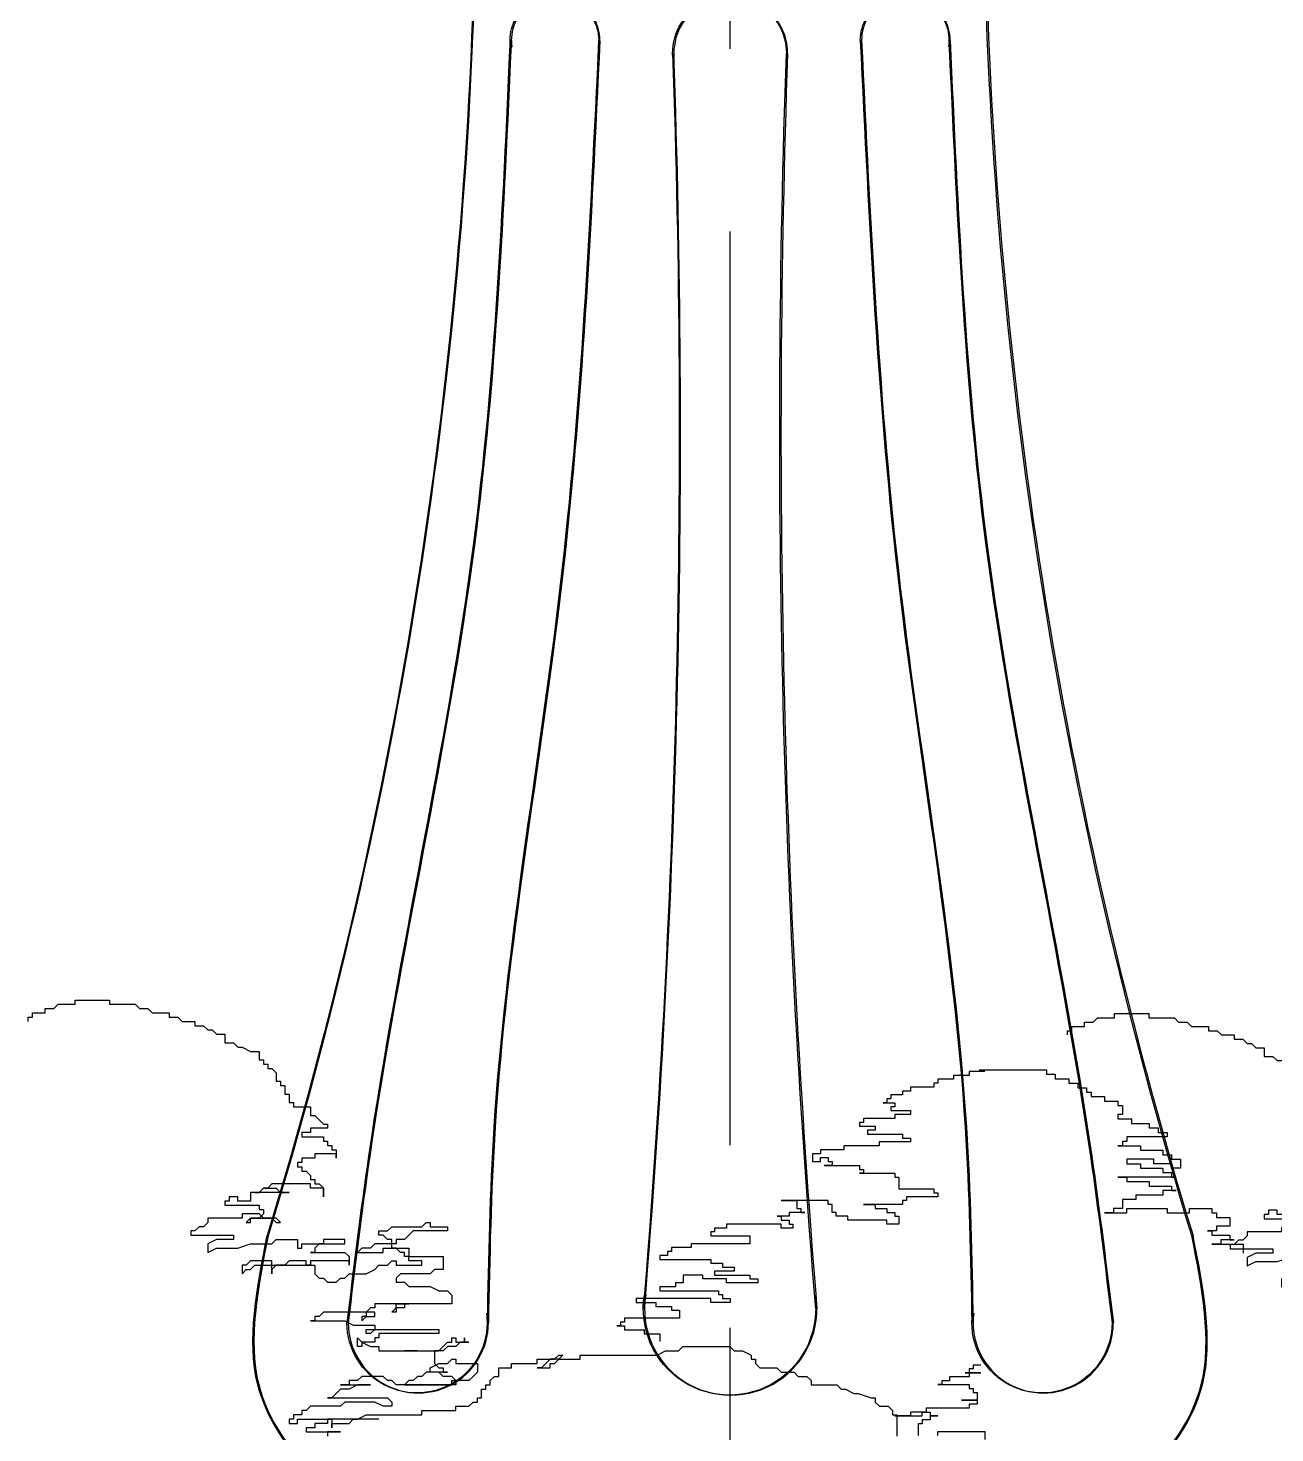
# Model space of a CAD drawing. Header units: metres. Extents: x 563124 to 573994, y 2062953 to 2068466.
# Drawn here: x 572620.77 to 572629.43, y 2065788.91 to 2065798.67 of the extents above; entities that cross this region are included whole.
import ezdxf

# ---------------------------------------------------------------- set-up
doc = ezdxf.new("R2010")
doc.units = ezdxf.units.M
doc.linetypes.add('CENTERX2', pattern=[101.6, 63.5, -12.7, 12.7, -12.7])
doc.layers.get('0').update_dxf_attribs({"linetype": 'CONTINUOUS'})
for name, color, linetype in [('duong', 4, 'CONTINUOUS'), ('MCN', 7, 'CONTINUOUS'), ('moi', 7, 'CONTINUOUS')]:
    doc.layers.add(name, color=color, linetype=linetype)
doc.layers.add('Kichthuoc', color=86, linetype='CONTINUOUS', lineweight=25)

# ---------------------------------------------------------------- blocks, each defined once
blk = doc.blocks.new('cd')
at = {"layer": 'duong', "color": 8}
for centre, major_axis, start_param, end_param in [((-9.7074, 4.9636), (-6.5185, 6.5185), 3.630338, 3.912106), ((9.7099, 4.9636), (-6.5185, 6.5185), 0.800283, 1.082051), ((-0.337, 4.5765), (-0.0605, 0.0605), 3.926991, 7.215574), ((0.0012, 4.5513), (0.0777, 0.0777), 5.427687, 8.709479), ((0.0012, 4.5513), (0.0777, 0.0777), 5.427687, 8.709479), ((0.3394, 4.5765), (0.0605, 0.0605), 5.350797, 8.63938), ((-20.7978, 3.822), (14.6385, 14.6385), 5.415825, 5.533023), ((-20.7978, 3.822), (14.6385, 14.6385), 5.415825, 5.533023), ((20.8002, 3.822), (-14.6385, 14.6385), 0.750162, 0.86736), ((20.8002, 3.822), (-14.6385, 14.6385), 0.750162, 0.86736), ((0.0012, 2.1271), (0.1177, 0.1177), 2.193576, 5.660405), ((0.0012, 2.1271), (0.1177, 0.1177), 2.193576, 5.660405), ((-0.6022, 2.1002), (0.0957, 0.0957), 2.356194, 5.637327), ((0.6047, 2.1002), (-0.0957, 0.0957), 0.645859, 3.926991)]:
    blk.add_ellipse(centre, major_axis=major_axis, ratio=1, start_param=start_param, end_param=end_param, dxfattribs=at)
for points, knots in [([(-0.4225, 4.5765), (-0.4372, 4.2503), (-0.4697, 3.5249), (-0.6633, 2.7109), (-0.7245, 2.2076), (-0.7376, 2.1002)], [0, 0, 0, 0, 3.137402, 6.976531, 8.017852, 8.017852, 8.017852, 8.017852]), ([(-0.2514, 4.5765), (-0.2683, 4.2236), (-0.3019, 3.5209), (-0.4549, 2.7024), (-0.4643, 2.2262), (-0.4668, 2.1002)], [0, 0, 0, 0, 3.398433, 6.767669, 7.979918, 7.979918, 7.979918, 7.979918]), ([(0.2539, 4.5765), (0.2707, 4.2236), (0.3043, 3.5209), (0.4573, 2.7024), (0.4668, 2.2262), (0.4693, 2.1002)], [0, 0, 0, 0, 3.398433, 6.767669, 7.979918, 7.979918, 7.979918, 7.979918]), ([(0.425, 4.5765), (0.4396, 4.2503), (0.4721, 3.5249), (0.6658, 2.7109), (0.727, 2.2076), (0.7401, 2.1002)], [0, 0, 0, 0, 3.137402, 6.976531, 8.017852, 8.017852, 8.017852, 8.017852]), ([(-0.6085, 1.6493), (-0.7423, 1.748), (-0.9623, 1.9104), (-0.9114, 2.1678), (-0.8915, 2.2688)], [0, 0, 0, 0, 1.43643, 2.363038, 2.363038, 2.363038, 2.363038]), ([(0.611, 1.6493), (0.7447, 1.748), (0.9647, 1.9104), (0.9139, 2.1678), (0.894, 2.2688)], [0, 0, 0, 0, 1.43643, 2.363038, 2.363038, 2.363038, 2.363038])]:
    blk.add_open_spline(points, degree=3, knots=knots, dxfattribs=at)
blk = doc.blocks.new('A$C3894325E')
at = {"color": 3}
for points in [[(0.531, 89.449), (0.531, 89.714), (0.797, 89.714), (0.797, 89.98), (1.594, 89.98), (1.594, 90.245), (2.125, 90.245), (2.39, 90.51), (3.453, 90.51), (3.453, 90.776), (5.578, 90.776), (5.578, 90.51), (7.171, 90.51), (7.437, 90.245), (7.968, 90.245), (8.234, 89.98), (9.296, 89.98), (9.296, 89.714), (9.827, 89.714), (10.093, 89.449), (10.89, 89.449), (10.89, 89.183), (11.421, 89.183), (11.687, 88.918), (11.952, 88.918), (12.218, 88.652), (12.749, 88.652), (12.749, 88.122), (13.28, 88.122), (13.546, 87.856), (13.811, 87.856), (14.343, 87.591), (14.874, 87.591), (14.874, 87.06), (15.14, 87.06), (15.14, 86.794), (15.405, 86.794), (15.405, 86.529), (15.671, 86.529), (15.936, 86.264), (15.936, 85.733), (16.202, 85.733), (16.202, 85.467), (16.468, 85.467), (16.468, 84.936), (16.733, 84.936), (16.733, 84.406), (16.999, 84.406), (16.999, 84.14), (18.061, 84.14), (18.061, 83.609), (18.327, 83.609), (18.592, 83.344), (18.858, 83.078), (19.124, 83.078), (19.124, 82.813), (18.061, 82.813), (18.061, 82.548), (17.53, 82.548), (17.53, 82.282), (18.858, 82.282), (18.858, 82.017), (19.124, 82.017), (19.124, 81.751), (19.389, 81.751), (19.389, 81.486), (19.655, 81.486), (19.655, 80.955), (19.655, 81.221), (18.327, 81.221), (18.327, 80.955), (17.53, 80.955), (17.53, 80.69), (17.264, 80.69), (17.264, 80.424), (17.53, 80.424), (17.53, 80.159), (17.796, 80.159), (18.061, 79.893), (18.061, 79.628), (18.327, 79.628), (18.327, 79.363), (18.592, 79.363), (18.858, 79.097), (18.858, 78.566), (18.858, 79.097), (18.061, 79.097), (18.061, 79.363), (15.671, 79.363), (15.405, 79.097), (15.14, 79.097), (14.874, 78.832), (14.608, 78.832), (14.874, 78.832), (15.14, 79.097), (15.936, 79.097), (16.202, 78.832), (16.733, 78.832), (14.343, 78.832), (14.343, 78.301), (13.546, 78.301), (13.546, 78.566), (13.015, 78.566), (13.015, 78.301), (12.749, 78.301), (12.749, 78.035), (14.874, 78.035), (14.874, 77.77), (15.14, 77.77), (15.14, 77.505), (14.874, 77.239), (14.343, 77.239), (14.077, 76.974), (14.343, 76.974), (14.343, 77.239), (15.671, 77.239), (15.936, 76.974), (16.202, 76.974), (15.936, 77.239), (15.14, 77.239), (14.874, 77.505), (13.811, 77.505), (13.811, 77.239), (11.687, 77.239), (11.687, 76.974), (11.421, 76.708), (11.155, 76.708), (10.89, 76.443), (10.624, 76.443), (10.624, 76.177), (13.28, 76.177), (13.28, 75.912), (12.218, 75.912), (11.687, 75.647), (11.687, 75.116), (12.218, 75.381), (13.546, 75.381), (14.343, 75.647), (15.671, 75.647), (15.936, 75.912), (17.264, 75.912), (17.264, 75.381), (17.53, 75.381), (17.53, 75.647), (20.186, 75.647), (20.186, 75.912), (18.858, 75.912), (18.858, 75.647), (18.592, 75.647), (18.327, 75.381), (18.327, 75.116), (18.061, 75.116), (20.186, 75.116), (20.452, 74.85), (20.452, 74.319), (20.452, 74.585), (18.061, 74.585), (18.061, 74.319), (17.796, 74.319), (17.796, 74.585), (16.733, 74.585), (16.468, 74.319), (15.936, 74.319), (15.671, 74.054), (15.671, 73.789), (15.671, 74.585), (14.343, 74.585), (14.077, 74.319), (13.811, 74.319), (13.811, 73.789), (14.077, 74.054), (14.343, 74.054), (14.608, 74.319), (18.327, 74.319), (18.327, 73.789), (18.592, 73.523), (18.858, 73.523), (19.124, 73.258), (19.655, 73.258), (19.92, 73.523), (20.186, 73.523), (20.452, 73.789), (21.514, 73.789), (22.045, 74.054), (22.311, 74.319), (22.842, 74.319), (23.108, 74.585), (23.373, 74.585), (23.373, 74.319), (24.967, 74.319), (24.967, 74.585), (24.17, 74.585), (24.17, 74.85), (23.905, 74.85), (23.905, 75.116), (23.639, 75.116), (23.373, 75.381), (23.108, 75.381), (23.108, 75.912), (22.842, 75.912), (22.576, 76.177), (22.311, 76.177), (22.311, 76.443), (22.842, 76.443), (23.108, 76.708), (24.967, 76.708), (25.233, 76.974), (25.498, 76.974), (25.498, 76.708), (26.561, 76.708), (26.561, 76.443), (24.436, 76.443), (24.17, 76.177), (23.905, 75.912), (23.373, 75.912), (23.373, 75.647), (22.045, 75.647), (21.78, 75.381), (21.248, 75.381), (20.983, 75.116), (22.576, 75.116), (22.576, 75.381), (24.17, 75.381), (24.17, 74.85), (26.295, 74.85), (26.295, 74.054), (25.764, 74.054), (25.498, 73.789), (23.639, 73.789), (23.373, 73.523), (23.373, 73.258), (23.905, 73.258), (24.17, 72.992), (25.498, 72.992), (26.029, 72.727), (26.561, 72.727), (26.826, 72.461), (26.826, 71.931), (23.905, 71.931), (23.905, 71.665), (23.373, 71.665), (23.373, 71.4), (23.108, 71.4), (23.373, 71.665), (23.373, 71.931), (24.17, 71.931), (22.045, 71.931), (22.045, 71.665), (21.78, 71.665), (21.514, 71.4), (21.514, 71.134), (21.248, 71.134), (21.248, 70.869), (21.514, 71.134), (22.045, 71.134), (22.045, 71.4), (18.858, 71.4), (18.592, 71.134), (18.327, 71.134), (18.327, 70.869), (18.061, 70.869), (20.186, 70.869), (20.717, 70.603), (22.045, 70.603), (22.045, 70.338), (21.78, 70.073), (21.514, 70.073), (21.514, 70.338), (26.029, 70.338), (26.029, 70.073), (22.311, 70.073), (22.311, 69.807), (22.045, 69.807), (22.045, 69.542), (21.248, 69.542), (21.248, 69.276), (20.983, 69.276), (20.983, 69.807), (21.248, 69.542), (21.78, 69.276), (22.311, 69.276), (22.311, 69.011), (24.701, 69.011), (23.905, 69.011), (26.029, 69.011), (26.295, 69.276), (26.561, 69.542), (26.826, 69.542), (26.826, 69.807), (27.092, 69.807), (27.092, 69.542), (27.623, 69.542), (27.623, 69.807), (27.623, 69.542), (27.889, 69.542), (27.357, 69.542), (27.092, 69.276), (26.561, 69.276), (26.295, 69.011), (25.764, 69.011), (25.764, 68.215), (26.029, 67.949), (26.295, 67.949), (26.295, 67.684), (26.561, 67.684), (25.498, 67.684), (25.498, 67.949), (26.029, 68.215), (26.561, 68.215), (26.826, 68.48), (27.092, 68.48), (27.092, 68.215), (28.42, 68.215), (28.42, 67.684), (28.154, 67.418), (27.889, 67.153), (27.092, 67.153), (26.826, 67.418), (26.295, 67.418), (26.029, 67.684), (25.233, 67.684), (24.967, 67.418), (24.701, 67.418), (24.436, 67.153), (24.17, 67.153), (23.905, 66.887), (26.826, 66.887), (26.826, 67.153), (27.092, 67.153), (27.092, 66.887), (23.373, 66.887), (23.108, 67.153), (22.842, 67.153), (22.576, 67.418), (21.248, 67.418), (20.983, 67.153), (20.452, 67.153), (20.452, 66.887), (19.92, 66.887), (21.78, 66.887), (20.983, 66.887), (20.452, 66.622), (19.92, 66.622), (19.389, 66.091), (19.124, 66.091), (22.842, 66.091), (23.108, 65.826), (23.108, 65.56), (22.576, 65.56), (22.045, 65.826), (20.186, 65.826), (19.92, 65.56), (18.061, 65.56), (17.796, 65.295), (17.53, 65.295), (17.53, 65.029), (16.999, 65.029), (16.999, 64.764), (16.733, 64.764), (16.733, 64.499), (17.264, 64.499), (17.264, 64.764), (19.389, 64.764), (19.389, 64.233), (19.389, 64.499), (20.452, 64.499), (20.717, 64.764), (20.983, 64.764), (21.514, 65.029), (24.967, 65.029), (24.967, 65.295), (27.092, 65.295), (27.092, 65.56), (27.889, 65.56), (28.154, 65.826), (28.42, 65.826), (28.42, 66.091), (28.685, 66.091), (28.685, 66.622), (28.951, 66.622), (28.951, 66.887), (29.217, 66.887), (29.217, 67.153), (29.482, 67.418), (29.748, 67.418), (29.748, 67.949), (30.545, 67.949), (30.545, 68.215), (32.138, 68.215), (32.138, 68.48), (33.201, 68.48), (33.466, 68.745), (33.732, 68.745), (33.466, 68.48), (32.935, 68.48), (32.669, 68.215), (32.404, 67.949), (32.138, 67.949), (32.935, 67.949), (32.935, 68.215), (33.201, 68.215), (33.466, 68.48), (34.794, 68.48), (34.794, 68.745), (39.575, 68.745), (40.106, 69.011), (40.903, 69.011), (41.169, 69.276), (44.091, 69.276), (44.356, 69.011), (44.887, 69.011), (45.419, 68.745), (45.419, 68.48), (45.684, 68.48), (45.684, 68.215), (45.95, 67.949), (47.012, 67.949), (47.278, 67.684), (48.075, 67.684), (48.34, 67.418), (48.871, 67.418), (49.137, 67.153), (49.137, 66.887), (50.731, 66.887), (50.996, 66.622), (51.262, 66.622), (51.793, 66.357), (52.059, 66.357), (52.856, 66.091), (53.121, 66.091), (53.121, 65.826), (53.387, 65.56), (53.918, 65.56), (54.184, 65.295), (54.184, 65.029), (54.449, 65.029), (54.449, 63.702)], [(59.922, 86.342), (58.949, 86.342), (58.949, 86.099), (57.977, 86.099), (57.977, 85.856), (57.004, 85.856), (57.004, 85.613), (56.761, 85.613), (56.761, 85.37), (55.302, 85.37), (55.302, 85.127), (54.816, 85.127), (54.816, 84.884), (54.087, 84.884), (54.087, 84.641), (53.843, 84.641), (53.843, 84.398), (53.6, 84.398), (54.33, 84.398), (54.33, 84.156), (54.087, 84.156), (54.087, 83.913), (55.302, 83.913), (55.302, 83.67), (54.33, 83.67), (54.33, 83.427), (52.385, 83.427), (52.385, 83.184), (52.141, 83.184), (52.141, 82.941), (53.114, 82.941), (53.114, 82.698), (52.628, 82.698), (52.628, 82.455), (54.816, 82.455), (54.816, 82.212), (55.302, 82.212), (55.302, 81.969), (53.357, 81.969), (53.357, 81.726), (51.169, 81.726), (51.169, 81.483), (49.71, 81.483), (49.71, 81.24), (49.224, 81.24), (49.224, 80.754), (49.71, 80.754), (49.71, 80.997), (50.196, 80.997), (50.196, 80.754), (50.44, 80.754), (50.44, 80.511), (49.953, 80.511), (52.141, 80.511), (52.141, 80.268), (52.385, 80.268), (52.385, 80.025), (52.141, 80.025), (54.33, 80.025), (54.33, 79.782), (54.573, 79.782), (54.573, 79.053), (56.761, 79.053), (56.761, 78.81), (57.004, 78.81), (57.004, 78.567), (55.059, 78.567), (55.059, 78.324), (54.816, 78.324), (54.816, 78.081), (52.385, 78.081), (53.114, 78.081), (53.114, 77.838), (53.843, 77.838), (53.843, 77.595), (54.33, 77.595), (54.33, 77.352), (54.573, 77.352), (54.573, 76.866), (53.843, 76.866), (53.843, 77.109), (51.412, 77.109), (51.412, 77.352), (50.683, 77.352), (50.683, 77.595), (50.44, 77.595), (50.44, 78.081), (50.196, 78.081), (50.196, 78.324), (47.279, 78.324), (48.251, 78.324), (48.251, 77.838), (48.494, 77.838), (48.494, 77.595), (48.738, 77.595), (47.765, 77.595), (47.765, 77.352), (47.036, 77.352), (47.279, 77.352), (47.279, 77.109), (47.765, 77.109), (47.765, 76.866), (48.008, 76.866), (48.008, 76.624), (47.279, 76.624), (47.279, 76.866), (43.875, 76.866), (43.875, 76.624), (43.146, 76.624), (43.146, 76.381), (42.902, 76.381), (42.902, 76.138), (45.334, 76.138), (45.334, 75.652), (41.687, 75.652), (41.687, 75.409), (40.471, 75.409), (40.471, 75.166), (40.228, 75.166), (40.228, 74.923), (39.742, 74.923), (39.742, 74.68), (42.902, 74.68), (42.902, 74.437), (43.632, 74.437), (43.632, 74.194), (44.361, 74.194), (44.361, 73.951), (43.146, 73.951), (43.146, 73.708), (45.334, 73.708), (45.334, 73.465), (45.82, 73.465), (45.82, 73.222), (43.875, 73.222), (43.875, 73.465), (42.416, 73.465), (42.416, 73.708), (41.201, 73.708), (41.201, 73.222), (40.714, 73.222), (40.714, 72.979), (39.742, 72.979), (39.742, 72.736), (43.389, 72.736), (43.389, 72.493), (43.632, 72.493), (43.632, 72.25), (44.118, 72.25), (44.118, 72.007), (42.902, 72.007), (42.902, 72.25), (38.283, 72.25), (38.283, 72.007), (39.499, 72.007), (39.499, 71.764), (40.471, 71.764), (40.471, 71.521), (40.957, 71.521), (40.957, 71.035), (37.554, 71.035), (37.554, 70.792), (37.31, 70.792), (37.31, 70.549), (37.067, 70.549), (37.554, 70.549), (37.554, 70.306), (38.769, 70.306), (38.769, 70.063), (39.742, 70.063), (39.742, 69.577)], [(59.573, 86.446), (63.739, 86.446), (63.739, 86.168), (64.295, 86.168), (64.295, 85.891), (65.128, 85.891), (65.128, 85.613), (65.683, 85.613), (65.683, 85.336), (66.239, 85.336), (66.239, 85.058), (66.517, 85.058), (66.517, 84.781), (67.35, 84.781), (67.35, 84.503), (68.183, 84.503), (68.183, 84.226), (68.461, 84.226), (68.461, 83.671), (68.183, 83.671), (68.183, 83.393), (69.016, 83.393), (69.016, 83.115), (70.127, 83.115), (70.127, 82.838), (70.683, 82.838), (70.683, 82.56), (71.238, 82.56), (71.238, 82.283), (68.738, 82.283), (68.738, 82.005), (68.461, 82.005), (68.461, 81.728), (68.183, 81.728), (69.572, 81.728), (69.572, 81.45), (70.96, 81.45), (70.96, 81.173), (71.516, 81.173), (71.516, 80.895), (72.071, 80.895), (72.071, 80.34), (71.516, 80.34), (71.516, 80.618), (70.405, 80.618), (70.405, 80.895), (68.738, 80.895), (68.738, 80.618), (69.572, 80.618), (69.572, 80.34), (70.96, 80.34), (70.96, 80.063), (71.516, 80.063), (71.516, 79.785), (71.793, 79.785), (68.183, 79.785), (68.738, 79.785), (68.738, 79.507), (70.127, 79.507), (70.127, 79.23), (71.516, 79.23), (71.516, 78.952), (71.793, 78.952), (70.96, 78.952), (70.96, 78.675), (69.294, 78.675), (69.294, 78.397), (68.461, 78.397), (68.461, 77.842), (67.905, 77.842), (67.905, 77.565), (67.35, 77.565), (68.738, 77.565), (68.738, 77.842), (71.238, 77.842), (71.238, 77.565), (72.627, 77.565), (72.627, 77.842), (74.015, 77.842), (74.015, 77.565), (74.293, 77.565), (74.293, 77.287), (75.126, 77.287), (75.126, 76.732), (74.293, 76.732), (74.293, 76.455), (73.738, 76.455), (74.015, 76.455), (74.015, 76.177), (75.126, 76.177), (75.126, 75.899), (75.404, 75.899), (74.571, 75.899), (74.571, 75.622), (74.015, 75.622), (75.959, 75.622), (75.959, 75.067)], [(59.679, 68.12), (59.192, 68.12), (59.192, 67.877), (58.949, 67.877), (58.949, 67.634), (58.706, 67.634), (59.679, 67.634), (58.949, 67.634), (58.949, 67.391), (57.733, 67.391), (57.733, 67.148), (57.247, 67.148), (57.247, 66.905), (57.004, 66.905), (58.949, 66.905), (58.949, 66.662), (59.192, 66.662), (59.192, 66.419), (59.435, 66.419), (59.435, 65.933), (58.463, 65.933), (59.435, 65.933), (59.435, 65.69), (58.949, 65.69), (58.949, 65.447), (56.275, 65.447), (56.275, 65.204), (55.302, 65.204), (55.302, 64.961), (54.33, 64.961), (56.032, 64.961), (56.032, 65.204), (56.518, 65.204), (56.518, 64.961), (57.004, 64.961), (56.518, 64.961), (56.518, 64.718), (56.032, 64.718), (56.032, 64.475), (55.788, 64.475), (55.788, 63.746)], [(57.004, 63.746), (57.004, 63.989), (59.922, 63.989), (59.922, 63.503)], [(22.311, 64.764), (19.124, 64.764), (19.124, 64.499), (18.327, 64.499), (18.327, 64.233), (17.796, 64.233), (17.796, 63.968), (19.92, 63.968), (19.124, 63.968), (19.124, 63.702)]]:
    blk.add_lwpolyline(points, dxfattribs=at)

msp = doc.modelspace()

# ---------------------------------------------------------------- linework, layer by layer
at = {"layer": 'Kichthuoc', "color": 1, "linetype": 'CENTERX2', "lineweight": -3, "ltscale": 0.1}
msp.add_line((572625.6461, 2065740.1068), (572625.6461, 2065832.2897), dxfattribs=at)

# ---------------------------------------------------------------- block references
at = {"layer": 'MCN', "lineweight": -3, "ltscale": 4, "yscale": 3.600000000093132, "zscale": 3.6}
for xscale in [-3.600000000093132, 3.600000000093132]:
    msp.add_blockref('cd', (572625.6461, 2065782.1112), dxfattribs=dict(at, xscale=xscale))
at = {"layer": 'moi', "linetype": 'Continuous', "xscale": 0.1120000001974404, "yscale": 0.1119999999646097, "zscale": 0.1119999999999777}
for p in [(572620.706, 2065781.749), (572627.9315, 2065781.6547)]:
    msp.add_blockref('A$C3894325E', p, dxfattribs=at)

doc.saveas('drawing.dxf')
